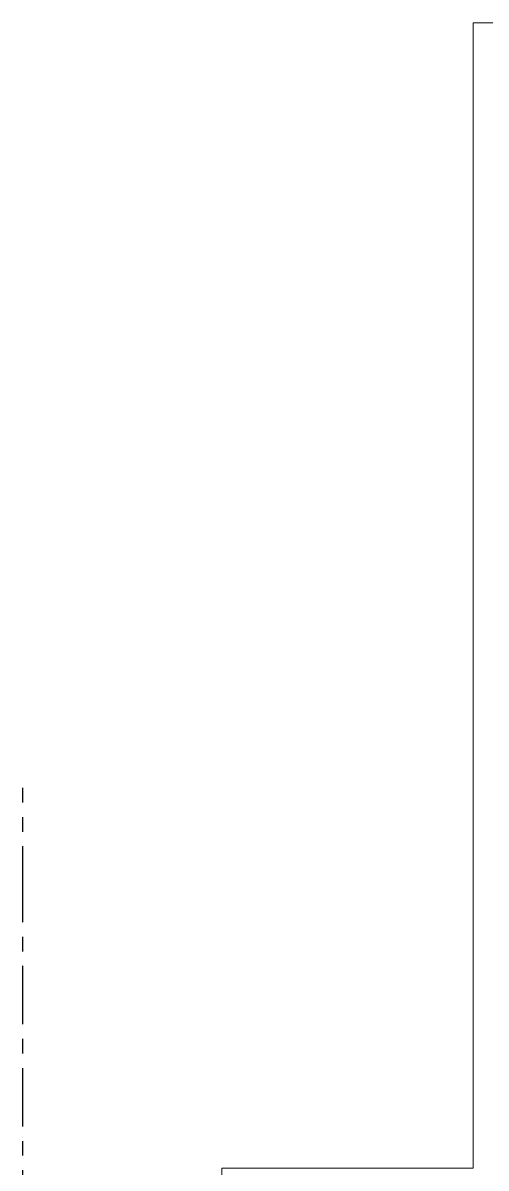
# Model space of a CAD drawing. Header units: inches. Extents: x -1352 to 84, y -1419 to 792.
# Drawn here: x -1270 to -889, y -230 to 712 of the extents above; entities that cross this region are included whole.
import ezdxf

# ---------------------------------------------------------------- set-up
doc = ezdxf.new("R2010")
doc.units = ezdxf.units.IN
doc.header["$MEASUREMENT"] = 0
doc.linetypes.add('Grid Line', pattern=[84, 48, -12, 12, -12])
doc.layers.add('I-WALL', color=2, linetype='Continuous', lineweight=15)
doc.layers.add('S-GRID', color=1, linetype='Continuous', lineweight=9)

msp = doc.modelspace()

# ---------------------------------------------------------------- linework, layer by layer
at = {"layer": 'I-WALL', "color": 253}
for p, q in [((-899.54, -229.72), (-899.54, 712.28)), ((-899.54, 712.28), (-349.54, 712.28)), ((-1106.49, -775.72), (-1106.49, -229.72)), ((-1106.49, -229.72), (-899.54, -229.72))]:
    msp.add_line(p, q, dxfattribs=at)
at = {"layer": 'S-GRID', "linetype": 'Grid Line', "lineweight": 25}
for p, q in [((-1270, -13.01), (-1270, 82.99)), ((-1270, -1287.44), (-1270, -13.01))]:
    msp.add_line(p, q, dxfattribs=at)

doc.saveas('drawing.dxf')
